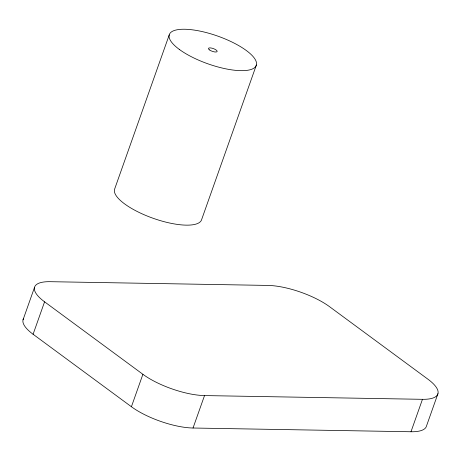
<?xml version="1.0" encoding="UTF-8"?>
<svg xmlns="http://www.w3.org/2000/svg" width="461" height="461" viewBox="0 0 461 461"><rect width="100%" height="100%" fill="white"/><g stroke="black" fill="none" stroke-linecap="round" stroke-linejoin="round"><path stroke-width="0.69" d="M23.05 319.784L34.535 287.347M33.094 334.26L44.579 301.822A46.112 14.706 19.5 0 1 50.019 281.688L267.968 285.428A46.112 14.706 19.5 0 1 329.586 306.709L427.906 379.184A46.112 14.706 19.5 0 1 422.466 399.318L410.982 431.755L193.032 428.015A46.112 14.706 19.5 0 1 131.414 406.735L33.094 334.26A46.112 14.706 19.5 0 1 23.551 318.603M169.233 34.903L114.524 189.39A46.112 14.706 19.5 0 0 154.256 218.675A46.112 14.706 19.5 0 0 201.67 219.488L256.379 65.001M131.414 406.735L142.898 374.297L44.579 301.822M193.032 428.015L204.523 395.578L422.466 399.318M437.95 393.659L426.465 426.097A46.112 14.706 19.5 0 1 410.982 431.755M204.523 395.578A46.112 14.706 19.5 0 1 142.898 374.297M179.277 49.379A46.112 14.706 19.5 0 0 253.896 68.176A46.112 14.706 19.5 0 0 205.243 32.31A46.112 14.706 19.5 0 0 179.277 49.379M209.45 49.897A4.61 1.469 19.5 0 0 216.912 51.776A4.61 1.469 19.5 0 0 212.048 48.186A4.61 1.469 19.5 0 0 209.45 49.897"/></g></svg>
